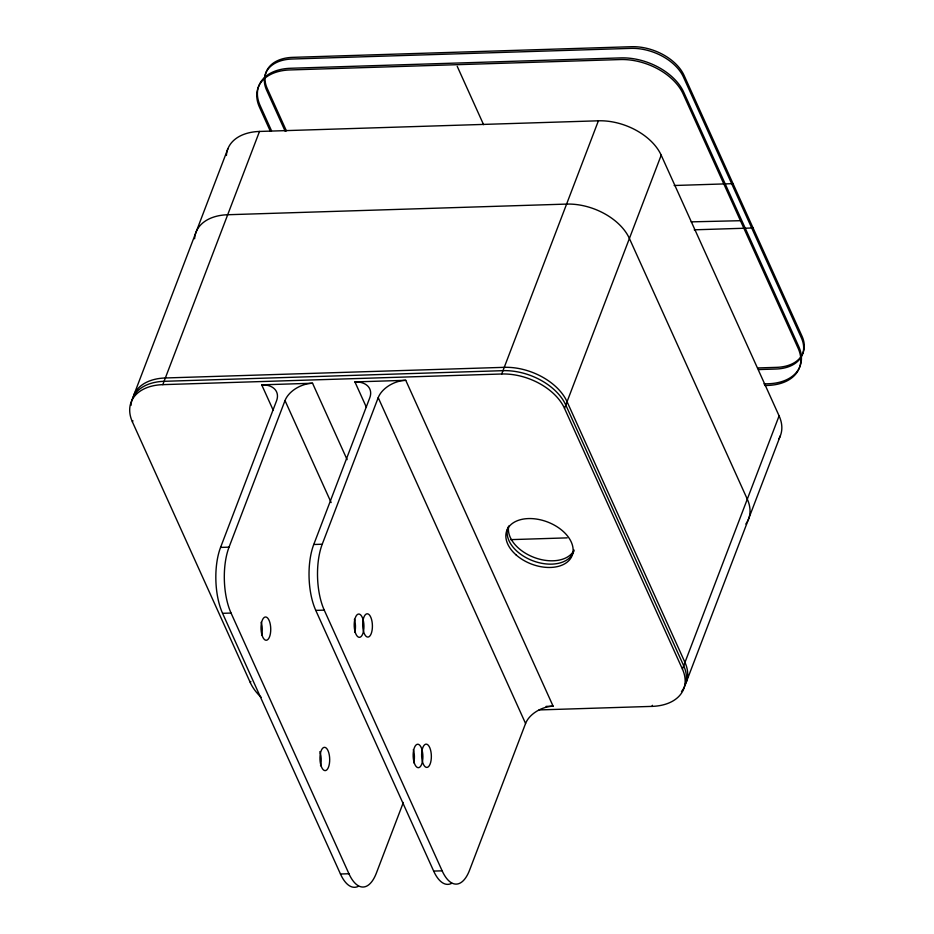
<?xml version="1.0" encoding="UTF-8"?>
<svg xmlns="http://www.w3.org/2000/svg" width="934" height="934" viewBox="0 0 934 934"><rect width="100%" height="100%" fill="white"/><g stroke="black" fill="none" stroke-linecap="round" stroke-linejoin="round"><path stroke-width="1.4" d="M133.69 395.432L227.838 148.903M261.216 697.359A51.288 33.029 20.9 0 1 250.324 682.649L132.43 421.958L132.897 420.709M132.43 421.958A51.288 33.029 20.9 0 1 162.808 384.645L259.5 131.449L598.402 120.801A51.288 33.029 20.9 0 1 661.202 155.184L779.096 415.875A51.288 33.029 20.9 0 1 778.898 438.793M358.563 886.203A46.618 19.427 88.2 0 1 340.466 874.014L222.572 613.323A46.618 19.427 88.2 0 1 220.564 547.417L276.534 400.838A23.315 14.956 -24.3 0 0 261.718 384.843L312.551 383.244L347.098 459.621M403.348 802.446L376.402 873.021A46.618 19.427 88.2 0 1 348.942 873.745L231.048 613.054A46.618 19.427 88.2 0 1 229.04 547.161L285.01 400.569A23.315 14.956 -24.3 0 1 312.551 383.244M250.324 682.649L250.791 681.4M313.754 544.499L369.736 397.907A23.315 14.956 -24.3 0 0 354.92 381.913L405.753 380.313L553.115 706.186A23.315 14.956 -24.3 0 0 525.573 723.5L469.604 870.091A46.618 19.427 88.2 0 1 442.144 870.827L433.668 871.083L315.774 610.392A46.618 19.427 88.2 0 1 313.754 544.499L322.23 544.23L378.212 397.639A23.315 14.956 -24.3 0 1 405.753 380.313M162.808 384.645L501.71 373.997L598.402 120.801M539.058 709.933L652.025 706.384A51.288 33.029 20.9 0 0 682.415 669.071L564.521 408.38L661.202 155.184M652.025 706.384L652.422 705.333M682.415 669.071L779.096 415.875M686.233 682.264L780.369 435.723M674.161 185.504L733.038 183.648M694.207 229.822L753.084 227.966M757.684 367.949L776.586 367.354A42.894 27.623 20.9 0 0 802.002 336.158L684.108 75.467A42.894 27.623 20.9 0 0 631.582 46.712L292.681 57.359A42.894 27.623 20.9 0 0 267.264 88.555L286.423 130.9M758.501 369.572L775.956 369.023A42.894 27.623 20.9 0 0 801.372 337.816L683.478 77.125A42.894 27.623 20.9 0 0 630.94 48.37L292.05 59.017A42.894 27.623 20.9 0 0 266.634 90.224L285.185 131.25M763.954 383.897L768.32 383.757A51.288 33.029 20.9 0 0 798.71 346.444L683.758 92.279A51.288 33.029 20.9 0 0 620.947 57.896L290.521 68.275A51.288 33.029 20.9 0 0 260.142 105.589L271.514 130.737M764.771 385.52L767.678 385.427A51.288 33.029 20.9 0 0 798.068 348.113L683.128 93.937A51.288 33.029 20.9 0 0 620.316 59.554L289.89 69.945A51.288 33.029 20.9 0 0 259.5 107.247L270.276 131.075M220.564 547.417L229.04 547.161M510.676 539.642L567.16 537.867M222.572 613.323L231.048 613.054M315.774 610.392L324.25 610.124L442.144 870.827M546.051 706.408L553.115 706.186M340.466 874.014L348.942 873.745M691.207 221.86L740.72 220.693M457.216 66.337L483.578 124.642M378.212 397.639L525.573 723.5M354.92 381.913L366.432 407.376M285.01 400.569L331.138 502.562M261.718 384.843L273.23 410.295M194.611 238.742A51.288 33.029 20.9 0 1 227.698 214.738L566.588 204.091A51.288 33.029 20.9 0 1 629.399 238.474L747.293 499.165A51.288 33.029 20.9 0 1 745.822 524.009M130.994 405.426A51.288 33.029 20.9 0 1 164.08 381.317L502.982 370.67A51.288 33.029 20.9 0 1 565.794 405.041L683.688 665.744A51.288 33.029 20.9 0 1 681.493 691.51M574.048 550.021A34.967 22.521 20.9 0 1 534.283 561.299A34.967 22.521 20.9 0 1 508.108 527.15M226.413 155.453A51.288 33.029 20.9 0 1 259.5 131.449M132.733 398.666A51.288 33.029 20.9 0 1 165.353 377.978L504.255 367.331A51.288 33.029 20.9 0 1 567.066 401.713L684.961 662.404A51.288 33.029 20.9 0 1 684.75 685.322M573.651 550.978A34.967 22.521 20.9 0 1 533.874 557.353A34.967 22.521 20.9 0 1 508.726 526.017M319.848 751.672A11.652 4.857 88.2 0 1 320.549 765.728M261.205 622.184A11.652 4.857 88.2 0 1 261.602 635.389M413.342 749.593A11.652 4.857 88.2 0 1 413.75 762.798M354.395 619.254A11.652 4.857 88.2 0 1 354.803 632.458M501.71 373.997A51.288 33.029 20.9 0 1 564.521 408.38M324.25 610.124A46.618 19.427 88.2 0 1 322.23 544.23M451.764 883.272A46.618 19.427 88.2 0 1 433.668 871.083M422.11 750.06A11.652 4.857 88.2 0 0 426.85 767.421A11.652 4.857 88.2 0 0 430.516 749.839A11.652 4.857 88.2 0 0 422.11 750.06A11.652 4.857 88.2 0 0 413.634 750.329A11.652 4.857 88.2 0 0 418.374 767.69A11.652 4.857 88.2 0 0 422.051 750.107M363.163 619.709A11.652 4.857 88.2 0 0 367.903 637.081A11.652 4.857 88.2 0 0 371.569 619.487A11.652 4.857 88.2 0 0 363.163 619.709M320.444 753.259A11.652 4.857 88.2 0 0 325.184 770.62A11.652 4.857 88.2 0 0 328.85 753.026A11.652 4.857 88.2 0 0 320.444 753.259M261.497 622.908A11.652 4.857 88.2 0 0 266.237 640.269A11.652 4.857 88.2 0 0 269.903 622.686A11.652 4.857 88.2 0 0 261.497 622.908M354.687 619.978A11.652 4.857 88.2 0 0 359.427 637.338A11.652 4.857 88.2 0 0 363.104 619.756A11.652 4.857 88.2 0 0 354.687 619.978M516.117 554.936A34.967 22.521 20.9 0 0 572.122 555.555A34.967 22.521 20.9 0 0 530.197 518.557A34.967 22.521 20.9 0 0 516.117 554.936"/></g></svg>
